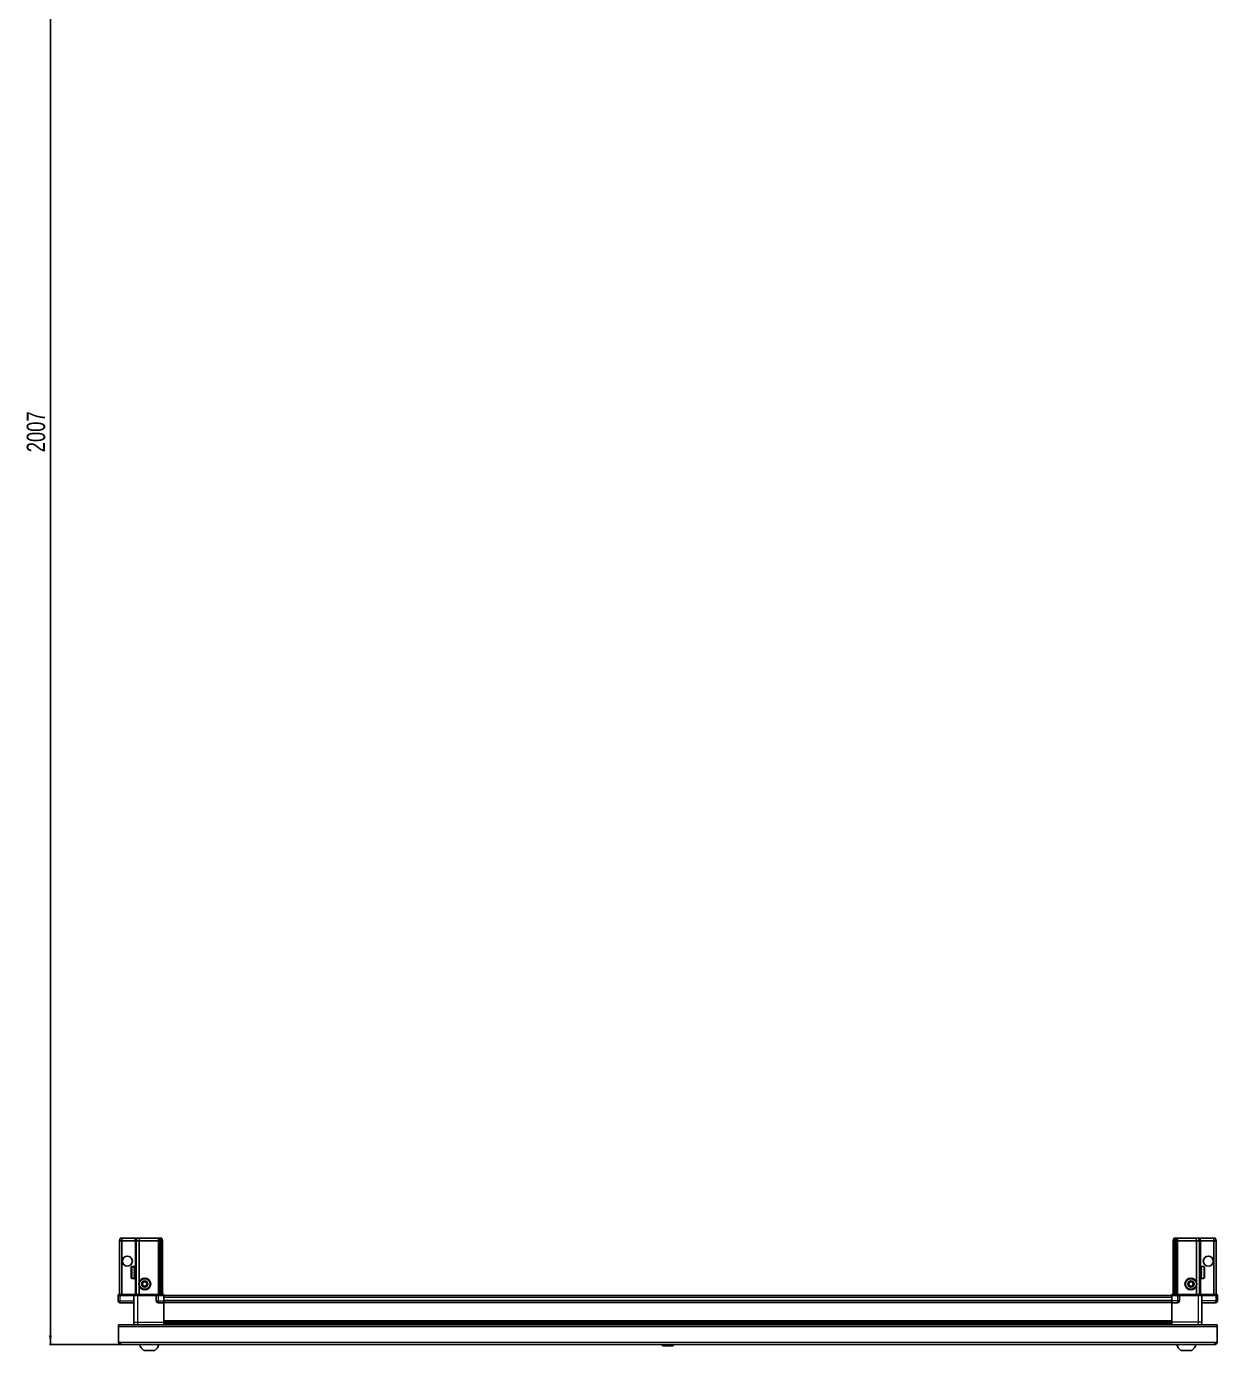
# Model space of a CAD drawing. Header units: millimetres. Extents: x 1315 to 6233, y -1323 to 1654.
# Drawn here: x 1371 to 2671, y -1323 to 123 of the extents above; entities that cross this region are included whole.
import ezdxf

# ---------------------------------------------------------------- set-up
doc = ezdxf.new("R2010")
doc.units = ezdxf.units.MM
doc.layers.add('FORMAT', color=7, linetype='Continuous')
doc.styles.add('SLDTEXTSTYLE0', font='TXT', dxfattribs={"width": 0.75})
doc.dimstyles.new('SLDDIMSTYLE0', dxfattribs={"dimtxt": 20, "dimasz": 10, "dimexe": 0, "dimexo": 0.0625, "dimgap": 5, "dimtad": 2, "dimdec": 1, "dimrnd": 1e-09, "dimzin": 12, "dimdsep": 46, "dimtxsty": 'SLDTEXTSTYLE0', "dimsah": 1, "dimcen": 0.09, "dimadec": 0, "dimazin": 3, "dimtfac": 1, "dimtofl": 0, "dimtmove": 0, "dimatfit": 3, "dimfxl": 0, "dimfrac": 2, "dimtolj": 1, "dimtzin": 12, "dimarcsym": 0})

# ---------------------------------------------------------------- blocks, each defined once
blk = doc.blocks.new('_D_9')
at = {"layer": 'FORMAT'}
for p, q in [((2065, 690.8), (1395.8, 690.8)), ((1396.8, 690.8), (1396.8, -1316.2)), ((1473.4, -1316.2), (1395.8, -1316.2))]:
    blk.add_line(p, q, dxfattribs=at)
for points in [[(1396.8, 690.8), (1395.3, 680.8), (1398.4, 680.8)], [(1396.8, -1316.2), (1398.4, -1306.2), (1395.3, -1306.2)]]:
    blk.add_solid(points, dxfattribs=at)
at = {"layer": 'FORMAT', "insert": (1371, -342.2), "char_height": 20, "attachment_point": 1, "rotation": 90, "style": 'SLDTEXTSTYLE0'}
blk.add_mtext('2007', dxfattribs=at)

msp = doc.modelspace()

# ---------------------------------------------------------------- linework, layer by layer
at = {"color": 7, "linetype": 'Continuous', "lineweight": 25}
for p, q in [((1472.32, -1203.15), (1473.12, -1200.15)), ((1472.32, -1203.15), (1472.32, -1261.45)), ((1474.82, -1203.15), (1472.32, -1203.15)), ((1473.12, -1200.15), (1474.97, -1200.15)), ((1474.82, -1203.15), (1474.97, -1200.15)), ((1474.82, -1203.15), (1474.82, -1261.45)), ((1489.32, -1203.15), (1474.82, -1203.15)), ((1474.97, -1200.15), (1489.32, -1200.15)), ((1489.32, -1200.15), (1491.12, -1200.15)), ((1490.32, -1203.15), (1489.32, -1203.15)), ((1490.32, -1203.15), (1491.12, -1200.15)), ((1493.82, -1203.15), (1490.32, -1203.15)), ((1490.32, -1203.15), (1490.32, -1261.45)), ((1491.12, -1200.15), (1494.15, -1200.15)), ((1494.15, -1200.15), (1493.82, -1203.15)), ((1493.82, -1203.15), (1493.82, -1247.65)), ((1514.32, -1203.15), (1493.82, -1203.15)), ((1494.15, -1200.15), (1514.32, -1200.15)), ((1514.32, -1200.15), (1516.12, -1200.15)), ((1515.32, -1203.15), (1514.32, -1203.15)), ((1516.12, -1200.15), (1515.32, -1203.15)), ((1515.32, -1203.15), (1515.32, -1261.45)), ((1516.32, -1203.15), (1515.32, -1203.15)), ((1516.12, -1200.15), (1516.86, -1200.15)), ((1516.86, -1200.15), (1516.32, -1203.15)), ((1516.32, -1203.15), (1516.32, -1261.45)), ((1517.82, -1203.15), (1516.32, -1203.15)), ((1516.86, -1200.15), (1517.36, -1200.15)), ((1517.36, -1200.15), (1518.52, -1200.15)), ((1517.36, -1200.15), (1517.82, -1203.15)), ((1517.82, -1203.15), (1517.82, -1261.45)), ((1519.32, -1203.15), (1517.82, -1203.15)), ((1518.52, -1200.15), (1519.32, -1203.15)), ((1519.32, -1203.15), (1519.32, -1261.45)), ((2623.12, -1200.15), (2622.32, -1203.15)), ((2622.32, -1203.15), (2623.82, -1203.15)), ((2622.32, -1203.15), (2622.32, -1261.45)), ((2624.28, -1200.15), (2623.12, -1200.15)), ((2624.28, -1200.15), (2623.82, -1203.15)), ((2623.82, -1203.15), (2625.32, -1203.15)), ((2623.82, -1203.15), (2623.82, -1261.45)), ((2624.78, -1200.15), (2624.28, -1200.15)), ((2624.78, -1200.15), (2625.32, -1203.15)), ((2625.52, -1200.15), (2624.78, -1200.15)), ((2625.32, -1203.15), (2626.32, -1203.15)), ((2625.32, -1203.15), (2625.32, -1261.45)), ((2625.52, -1200.15), (2626.32, -1203.15)), ((2627.32, -1200.15), (2625.52, -1200.15)), ((2626.32, -1203.15), (2626.32, -1261.45)), ((2626.32, -1203.15), (2627.32, -1203.15)), ((2647.49, -1200.15), (2627.32, -1200.15)), ((2627.32, -1203.15), (2647.82, -1203.15)), ((2647.49, -1200.15), (2647.82, -1203.15)), ((2650.52, -1200.15), (2647.49, -1200.15)), ((2647.82, -1203.15), (2647.82, -1247.65)), ((2647.82, -1203.15), (2651.32, -1203.15)), ((2651.32, -1203.15), (2650.52, -1200.15)), ((2652.32, -1200.15), (2650.52, -1200.15)), ((2651.32, -1203.15), (2651.32, -1261.45)), ((2651.32, -1203.15), (2652.32, -1203.15)), ((2666.67, -1200.15), (2652.32, -1200.15)), ((2652.32, -1203.15), (2666.82, -1203.15)), ((2666.82, -1203.15), (2666.67, -1200.15)), ((2668.52, -1200.15), (2666.67, -1200.15)), ((2666.82, -1203.15), (2666.82, -1261.45)), ((2666.82, -1203.15), (2669.32, -1203.15)), ((2669.32, -1203.15), (2668.52, -1200.15)), ((2669.32, -1203.15), (2669.32, -1261.45)), ((1485.12, -1243.35), (1485.12, -1231.95)), ((1488.32, -1231.15), (1485.92, -1231.15)), ((1488.32, -1231.15), (1488.32, -1231.16)), ((1488.32, -1231.16), (1488.82, -1231.16)), ((1488.32, -1231.35), (1488.82, -1231.35)), ((1488.32, -1231.35), (1488.32, -1231.56)), ((1488.32, -1231.56), (1488.82, -1231.56)), ((1488.32, -1232.14), (1488.82, -1232.14)), ((1488.32, -1232.14), (1488.32, -1232.57)), ((1488.32, -1232.57), (1488.82, -1232.57)), ((1488.32, -1233.47), (1488.82, -1233.47)), ((1488.32, -1233.47), (1488.32, -1234.07)), ((1488.32, -1234.07), (1488.82, -1234.07)), ((1488.32, -1235.22), (1488.82, -1235.22)), ((1488.32, -1235.22), (1488.32, -1235.92)), ((1488.32, -1235.92), (1488.82, -1235.92)), ((1488.32, -1237.2), (1488.82, -1237.2)), ((1488.32, -1237.2), (1488.32, -1237.94)), ((1488.32, -1237.35), (1488.82, -1237.35)), ((1488.32, -1237.85), (1488.82, -1237.85)), ((1488.32, -1237.94), (1488.82, -1237.94)), ((1488.32, -1239.23), (1488.82, -1239.23)), ((1488.32, -1239.23), (1488.32, -1239.93)), ((1488.32, -1239.93), (1488.82, -1239.93)), ((1488.32, -1241.1), (1488.82, -1241.1)), ((1488.32, -1241.1), (1488.32, -1241.7)), ((1488.32, -1241.7), (1488.82, -1241.7)), ((1488.32, -1242.63), (1488.82, -1242.63)), ((1488.32, -1242.63), (1488.32, -1243.07)), ((1488.82, -1231.35), (1488.82, -1231.16)), ((1488.82, -1231.56), (1488.82, -1231.35)), ((1488.82, -1232.14), (1488.82, -1231.56)), ((1488.82, -1232.57), (1488.82, -1232.14)), ((1488.82, -1233.47), (1488.82, -1232.57)), ((1488.92, -1233.25), (1488.82, -1233.25)), ((1488.82, -1234.07), (1488.82, -1233.47)), ((1488.82, -1235.22), (1488.82, -1234.07)), ((1488.82, -1235.92), (1488.82, -1235.22)), ((1488.82, -1237.2), (1488.82, -1235.92)), ((1488.82, -1237.35), (1488.82, -1237.2)), ((1488.82, -1237.94), (1488.82, -1237.85)), ((1488.82, -1239.23), (1488.82, -1237.94)), ((1488.82, -1239.93), (1488.82, -1239.23)), ((1488.82, -1241.1), (1488.82, -1239.93)), ((1488.82, -1241.7), (1488.82, -1241.1)), ((1488.82, -1242.63), (1488.82, -1241.7)), ((1488.82, -1242.05), (1488.92, -1242.05)), ((1488.82, -1243.07), (1488.82, -1242.63)), ((1488.92, -1242.05), (1488.92, -1233.25)), ((1489.8, -1234.34), (1489.32, -1233.65)), ((1489.32, -1241.65), (1489.32, -1233.65)), ((1489.32, -1241.65), (1489.8, -1240.96)), ((1490.29, -1233.65), (1489.8, -1234.34)), ((1489.8, -1240.96), (1489.8, -1234.34)), ((1489.8, -1240.96), (1490.29, -1241.65)), ((1490.32, -1233.65), (1490.29, -1233.65)), ((1490.29, -1241.65), (1490.29, -1233.65)), ((1490.29, -1241.65), (1490.32, -1241.65)), ((2651.35, -1233.65), (2651.32, -1233.65)), ((2651.32, -1241.65), (2651.35, -1241.65)), ((2651.84, -1234.34), (2651.35, -1233.65)), ((2651.35, -1233.65), (2651.35, -1241.65)), ((2651.35, -1241.65), (2651.84, -1240.96)), ((2652.32, -1233.65), (2651.84, -1234.34)), ((2651.84, -1234.34), (2651.84, -1240.96)), ((2651.84, -1240.96), (2652.32, -1241.65)), ((2652.32, -1233.65), (2652.32, -1241.65)), ((2652.82, -1233.25), (2652.72, -1233.25)), ((2652.72, -1233.25), (2652.72, -1242.05)), ((2652.72, -1242.05), (2652.82, -1242.05)), ((2655.72, -1231.15), (2652.82, -1231.15)), ((2653.32, -1231.15), (2652.82, -1231.15)), ((2652.82, -1231.15), (2652.82, -1231.2)), ((2652.82, -1231.2), (2652.82, -1231.49)), ((2653.32, -1231.2), (2652.82, -1231.2)), ((2653.32, -1231.49), (2652.82, -1231.49)), ((2652.82, -1231.49), (2652.82, -1231.76)), ((2653.32, -1231.76), (2652.82, -1231.76)), ((2652.82, -1231.76), (2652.82, -1232.42)), ((2653.32, -1232.42), (2652.82, -1232.42)), ((2652.82, -1232.42), (2652.82, -1232.89)), ((2652.82, -1232.89), (2652.82, -1233.87)), ((2653.32, -1232.89), (2652.82, -1232.89)), ((2653.32, -1233.87), (2652.82, -1233.87)), ((2652.82, -1233.87), (2652.82, -1234.5)), ((2652.82, -1234.5), (2652.82, -1235.69)), ((2653.32, -1234.5), (2652.82, -1234.5)), ((2653.32, -1235.69), (2652.82, -1235.69)), ((2652.82, -1235.69), (2652.82, -1236.32)), ((2653.32, -1236.32), (2652.82, -1236.32)), ((2652.82, -1236.41), (2652.82, -1237.7)), ((2653.32, -1236.41), (2652.82, -1236.41)), ((2653.32, -1237.7), (2652.82, -1237.7)), ((2653.32, -1238.18), (2652.82, -1238.18)), ((2652.82, -1238.18), (2652.82, -1238.44)), ((2652.82, -1238.44), (2652.82, -1239.71)), ((2653.32, -1238.44), (2652.82, -1238.44)), ((2653.32, -1239.71), (2652.82, -1239.71)), ((2652.82, -1239.71), (2652.82, -1240.39)), ((2652.82, -1240.39), (2652.82, -1241.51)), ((2653.32, -1240.39), (2652.82, -1240.39)), ((2653.32, -1241.51), (2652.82, -1241.51)), ((2652.82, -1241.51), (2652.82, -1242.08)), ((2652.82, -1242.08), (2652.82, -1242.94)), ((2653.32, -1242.08), (2652.82, -1242.08)), ((2653.32, -1242.94), (2652.82, -1242.94)), ((2652.82, -1242.94), (2652.82, -1243.33)), ((2653.32, -1231.2), (2653.32, -1231.15)), ((2653.32, -1231.76), (2653.32, -1231.49)), ((2653.32, -1232.89), (2653.32, -1232.42)), ((2653.32, -1234.5), (2653.32, -1233.87)), ((2653.32, -1236.41), (2653.32, -1235.69)), ((2653.32, -1238.44), (2653.32, -1237.7)), ((2653.32, -1240.39), (2653.32, -1239.71)), ((2653.32, -1242.08), (2653.32, -1241.51)), ((2653.32, -1243.33), (2653.32, -1242.94)), ((2656.52, -1231.95), (2656.52, -1243.35)), ((1485.92, -1244.15), (1488.32, -1244.15)), ((1488.32, -1243.07), (1488.82, -1243.07)), ((1488.32, -1243.68), (1488.82, -1243.68)), ((1488.32, -1243.68), (1488.32, -1243.92)), ((1488.32, -1243.92), (1488.82, -1243.92)), ((1488.32, -1244.14), (1488.82, -1244.14)), ((1488.32, -1244.14), (1488.32, -1244.15)), ((1488.32, -1244.15), (1488.82, -1244.15)), ((1488.82, -1243.68), (1488.82, -1243.07)), ((1488.82, -1243.92), (1488.82, -1243.68)), ((1488.82, -1244.14), (1488.82, -1243.92)), ((1488.82, -1244.15), (1488.82, -1244.14)), ((1493.82, -1252.65), (1493.82, -1261.45)), ((2647.82, -1252.65), (2647.82, -1261.45)), ((2652.82, -1243.33), (2652.82, -1243.85)), ((2653.32, -1243.33), (2652.82, -1243.33)), ((2653.32, -1243.85), (2652.82, -1243.85)), ((2652.82, -1243.85), (2652.82, -1244.03)), ((2652.82, -1244.03), (2652.82, -1244.15)), ((2653.32, -1244.03), (2652.82, -1244.03)), ((2652.82, -1244.15), (2655.72, -1244.15)), ((2653.32, -1244.03), (2653.32, -1243.85)), ((1471.32, -1261.45), (1470.82, -1262.32)), ((1470.82, -1262.65), (1470.82, -1262.32)), ((1470.82, -1262.65), (1472.82, -1262.65)), ((1470.82, -1262.65), (1470.82, -1268.65)), ((1472.82, -1261.45), (1471.32, -1261.45)), ((1472.82, -1261.45), (1487.62, -1261.45)), ((1487.62, -1262.65), (1472.82, -1262.65)), ((1472.82, -1262.65), (1487.62, -1262.65)), ((1487.82, -1270.65), (1472.82, -1270.65)), ((1487.62, -1261.45), (1487.82, -1261.45)), ((1487.82, -1262.65), (1487.62, -1262.65)), ((1487.82, -1262.65), (1487.82, -1261.45)), ((1487.82, -1261.45), (1491.82, -1261.45)), ((1491.82, -1262.65), (1487.82, -1262.65)), ((1487.82, -1262.65), (1487.82, -1291.65)), ((1491.82, -1261.45), (1512.12, -1261.45)), ((1512.12, -1262.65), (1491.82, -1262.65)), ((1512.12, -1261.45), (1512.32, -1261.45)), ((1512.32, -1262.65), (1512.12, -1262.65)), ((1512.32, -1262.65), (1512.32, -1261.45)), ((1513, -1261.45), (1512.32, -1261.45)), ((1512.32, -1262.65), (1514.32, -1262.65)), ((1512.32, -1262.65), (1512.32, -1268.65)), ((1513, -1261.45), (1520.82, -1261.45)), ((1520.82, -1262.32), (1514.32, -1262.32)), ((1520.82, -1262.65), (1514.32, -1262.65)), ((1514.32, -1262.65), (1520.82, -1262.65)), ((1520.82, -1270.65), (1514.32, -1270.65)), ((1520.82, -1261.45), (1520.82, -1262.32)), ((1520.82, -1262.32), (1520.82, -1262.32)), ((1520.82, -1262.65), (1520.82, -1262.32)), ((1520.82, -1262.65), (1520.82, -1262.65)), ((1520.82, -1262.65), (1520.82, -1268.65)), ((2620.82, -1262.8), (1520.82, -1262.8)), ((1520.82, -1268.65), (1520.82, -1270.65)), ((2620.82, -1270), (1520.82, -1270)), ((1520.82, -1291.65), (1520.82, -1270.65)), ((2620.82, -1262.32), (2620.82, -1261.45)), ((2620.82, -1261.45), (2628.64, -1261.45)), ((2627.32, -1262.32), (2620.82, -1262.32)), ((2620.82, -1262.65), (2620.82, -1262.32)), ((2627.32, -1262.65), (2620.82, -1262.65)), ((2620.82, -1262.65), (2620.82, -1268.65)), ((2620.82, -1268.65), (2620.82, -1270.65)), ((2620.82, -1270.65), (2627.32, -1270.65)), ((2620.82, -1291.65), (2620.82, -1270.65)), ((2627.32, -1262.65), (2629.32, -1262.65)), ((2629.32, -1262.65), (2627.32, -1262.65)), ((2629.32, -1261.45), (2628.64, -1261.45)), ((2629.32, -1262.65), (2629.32, -1261.45)), ((2629.32, -1261.45), (2629.52, -1261.45)), ((2629.52, -1262.65), (2629.32, -1262.65)), ((2629.32, -1262.65), (2629.32, -1268.65)), ((2629.52, -1261.45), (2649.82, -1261.45)), ((2649.82, -1262.65), (2629.52, -1262.65)), ((2649.82, -1261.45), (2653.82, -1261.45)), ((2653.82, -1262.65), (2649.82, -1262.65)), ((2653.82, -1262.65), (2653.82, -1261.45)), ((2653.82, -1261.45), (2654.02, -1261.45)), ((2654.02, -1262.65), (2653.82, -1262.65)), ((2653.82, -1262.65), (2653.82, -1291.65)), ((2653.82, -1270.65), (2668.82, -1270.65)), ((2654.02, -1261.45), (2668.82, -1261.45)), ((2668.82, -1262.65), (2654.02, -1262.65)), ((2670.32, -1261.45), (2668.82, -1261.45)), ((2668.82, -1262.65), (2670.82, -1262.65)), ((2670.82, -1262.32), (2670.32, -1261.45)), ((2670.82, -1262.32), (2670.32, -1261.45)), ((2670.82, -1262.65), (2670.82, -1262.32)), ((2670.82, -1262.65), (2670.82, -1262.32)), ((2670.82, -1262.65), (2670.82, -1262.65)), ((2670.82, -1262.65), (2670.82, -1268.65)), ((1471.32, -1296.75), (1471.32, -1294.65)), ((1471.32, -1294.65), (2670.32, -1294.65)), ((1471.32, -1314.05), (1471.32, -1296.75)), ((1486.32, -1294.55), (1473.42, -1294.55)), ((1486.32, -1294.55), (1486.32, -1294.65)), ((1520.82, -1292.68), (2620.82, -1292.68)), ((1520.82, -1292.71), (2620.82, -1292.71)), ((1544.7, -1294.5), (1520.82, -1294.5)), ((1539.32, -1294.65), (1539.32, -1294.5)), ((1539.36, -1294.65), (1539.36, -1294.5)), ((1539.63, -1294.65), (1539.63, -1294.5)), ((1539.89, -1294.65), (1539.89, -1294.5)), ((1540.54, -1294.65), (1540.54, -1294.5)), ((1541.01, -1294.65), (1541.01, -1294.5)), ((1541.97, -1294.65), (1541.97, -1294.5)), ((1542.59, -1294.65), (1542.59, -1294.5)), ((1543.78, -1294.65), (1543.78, -1294.5)), ((1544.44, -1294.65), (1544.44, -1294.5)), ((1544.49, -1294.65), (1544.49, -1294.5)), ((1545.79, -1294.5), (1544.7, -1294.5)), ((1546.52, -1294.5), (1545.79, -1294.5)), ((1545.79, -1294.65), (1545.79, -1294.5)), ((1545.79, -1294.5), (1545.79, -1294.5)), ((1545.8, -1294.65), (1545.8, -1294.5)), ((1546.3, -1294.65), (1546.3, -1294.5)), ((1546.52, -1294.65), (1546.52, -1294.5)), ((1546.94, -1294.5), (1546.52, -1294.5)), ((1546.52, -1294.5), (1546.52, -1294.5)), ((2594.7, -1294.5), (1546.94, -1294.5)), ((1547.8, -1294.65), (1547.8, -1294.5)), ((1548.49, -1294.65), (1548.49, -1294.5)), ((1549.61, -1294.65), (1549.61, -1294.5)), ((1550.19, -1294.65), (1550.19, -1294.5)), ((1551.06, -1294.65), (1551.06, -1294.5)), ((1551.46, -1294.65), (1551.46, -1294.5)), ((1551.99, -1294.65), (1551.99, -1294.5)), ((1552.18, -1294.65), (1552.18, -1294.5)), ((1552.32, -1294.65), (1552.32, -1294.5)), ((2589.32, -1294.65), (2589.32, -1294.5)), ((2589.49, -1294.65), (2589.49, -1294.5)), ((2589.7, -1294.65), (2589.7, -1294.5)), ((2590.26, -1294.65), (2590.26, -1294.5)), ((2590.68, -1294.65), (2590.68, -1294.5)), ((2591.58, -1294.65), (2591.58, -1294.5)), ((2592.16, -1294.65), (2592.16, -1294.5)), ((2593.31, -1294.65), (2593.31, -1294.5)), ((2594, -1294.65), (2594, -1294.5)), ((2595.28, -1294.5), (2594.7, -1294.5)), ((2595.28, -1294.65), (2595.28, -1294.5)), ((2595.29, -1294.5), (2595.28, -1294.5)), ((2596.02, -1294.5), (2595.29, -1294.5)), ((2595.46, -1294.65), (2595.46, -1294.5)), ((2595.96, -1294.65), (2595.96, -1294.5)), ((2596.02, -1294.65), (2596.02, -1294.5)), ((2597.05, -1294.5), (2596.02, -1294.5)), ((2596.02, -1294.5), (2596.02, -1294.5)), ((2620.82, -1294.5), (2596.94, -1294.5)), ((2597.31, -1294.65), (2597.31, -1294.5)), ((2598.02, -1294.65), (2598.02, -1294.5)), ((2599.19, -1294.65), (2599.19, -1294.5)), ((2599.8, -1294.65), (2599.8, -1294.5)), ((2600.75, -1294.65), (2600.75, -1294.5)), ((2601.19, -1294.65), (2601.19, -1294.5)), ((2601.82, -1294.65), (2601.82, -1294.5)), ((2602.06, -1294.65), (2602.06, -1294.5)), ((2602.3, -1294.65), (2602.3, -1294.5)), ((2602.32, -1294.65), (2602.32, -1294.5)), ((2655.32, -1294.55), (2668.22, -1294.55)), ((2655.32, -1294.55), (2655.32, -1294.65)), ((2670.32, -1294.65), (2670.32, -1296.75)), ((2670.32, -1296.75), (2670.32, -1314.05)), ((1473.42, -1314.05), (1471.32, -1314.05)), ((1473.42, -1314.05), (1473.42, -1316.15)), ((2670.32, -1314.05), (2668.22, -1314.05)), ((2668.22, -1316.15), (2668.22, -1314.05)), ((2668.22, -1316.15), (1473.42, -1316.15)), ((1498.82, -1322.75), (1510.82, -1322.75)), ((2066.02, -1316.15), (2065.03, -1317.14)), ((2065.03, -1317.14), (2065.03, -1317.65)), ((2076.6, -1317.14), (2065.03, -1317.14)), ((2076.6, -1317.65), (2065.03, -1317.65)), ((2076.6, -1317.14), (2075.62, -1316.15)), ((2076.6, -1317.65), (2076.6, -1317.14)), ((2630.82, -1322.75), (2642.82, -1322.75))]:
    msp.add_line(p, q, dxfattribs=at)
at = {"color": 8, "linetype": 'Continuous', "lineweight": 18}
for p, q in [((1489.32, -1203.15), (1489.32, -1200.15)), ((1489.32, -1203.15), (1489.32, -1233.65)), ((1514.32, -1200.15), (1514.32, -1203.15)), ((1514.32, -1203.15), (1514.32, -1261.45)), ((2627.32, -1200.15), (2627.32, -1203.15)), ((2627.32, -1203.15), (2627.32, -1261.45)), ((2652.32, -1203.15), (2652.32, -1200.15)), ((2652.32, -1203.15), (2652.32, -1233.65)), ((1485.92, -1244.15), (1485.92, -1231.15)), ((1489.32, -1241.65), (1489.32, -1261.45)), ((2652.32, -1241.65), (2652.32, -1261.45)), ((2655.72, -1231.15), (2655.72, -1244.15)), ((1470.82, -1268.65), (1472.82, -1268.65)), ((1472.82, -1262.65), (1472.82, -1261.45)), ((1472.82, -1262.65), (1472.82, -1268.65)), ((1472.82, -1268.65), (1487.82, -1268.65)), ((1472.82, -1270.65), (1472.82, -1268.65)), ((1487.62, -1262.65), (1487.62, -1261.45)), ((1491.82, -1262.65), (1491.82, -1261.45)), ((1491.82, -1262.65), (1491.82, -1291.65)), ((1512.12, -1262.65), (1512.12, -1261.45)), ((1512.32, -1268.65), (1514.32, -1268.65)), ((1514.32, -1262.65), (1514.32, -1262.32)), ((1514.32, -1262.65), (1514.32, -1268.65)), ((1514.32, -1268.65), (1520.82, -1268.65)), ((1514.32, -1268.65), (1514.32, -1270.65)), ((1520.82, -1262.65), (1520.82, -1262.32)), ((2620.82, -1264.8), (1520.82, -1264.8)), ((2620.82, -1268), (1520.82, -1268)), ((2620.82, -1270.65), (1520.82, -1270.65)), ((2627.32, -1268.65), (2620.82, -1268.65)), ((2627.32, -1262.65), (2627.32, -1262.32)), ((2627.32, -1262.65), (2627.32, -1268.65)), ((2627.32, -1268.65), (2627.32, -1270.65)), ((2629.32, -1268.65), (2627.32, -1268.65)), ((2629.52, -1261.45), (2629.52, -1262.65)), ((2649.82, -1262.65), (2649.82, -1261.45)), ((2649.82, -1262.65), (2649.82, -1291.65)), ((2668.82, -1268.65), (2653.82, -1268.65)), ((2654.02, -1261.45), (2654.02, -1262.65)), ((2668.82, -1262.65), (2668.82, -1261.45)), ((2668.82, -1262.65), (2668.82, -1268.65)), ((2670.82, -1268.65), (2668.82, -1268.65)), ((2668.82, -1270.65), (2668.82, -1268.65)), ((2670.32, -1296.75), (1471.32, -1296.75)), ((1473.42, -1294.65), (1473.42, -1294.55)), ((1491.82, -1291.65), (1520.82, -1291.65)), ((1520.82, -1290.05), (2620.82, -1290.05)), ((2620.82, -1291.47), (1520.82, -1291.47)), ((1520.82, -1293.92), (2620.82, -1293.92)), ((2649.82, -1291.65), (2620.82, -1291.65)), ((2668.22, -1294.65), (2668.22, -1294.55)), ((2668.22, -1314.05), (1473.42, -1314.05))]:
    msp.add_line(p, q, dxfattribs=at)
at = {"color": 7, "linetype": 'Continuous', "lineweight": 25, "flags": 128}
for points in [[(1473.42, -1294.55), (1473.01, -1294.59), (1472.78, -1294.65)], [(2668.86, -1294.65), (2668.63, -1294.59), (2668.22, -1294.55)]]:
    msp.add_lwpolyline(points, dxfattribs=at)
at = {"color": 7, "linetype": 'Continuous', "lineweight": 25}
for centre, radius in [((1480.82, -1225.15), 5.5), ((2660.82, -1225.15), 5.5), ((1499.82, -1250.15), 6.5), ((1499.82, -1250.15), 3.46), ((2641.82, -1250.15), 6.5), ((2641.82, -1250.15), 3.46)]:
    msp.add_circle(centre, radius, dxfattribs=at)
at = {"color": 8, "linetype": 'Continuous', "lineweight": 18}
for centre in [(1499.82, -1250.15), (2641.82, -1250.15)]:
    msp.add_circle(centre, 5.7, dxfattribs=at)
at = {"color": 7, "linetype": 'Continuous', "lineweight": 25}
for centre, radius, start, end in [((1485.92, -1231.95), 0.8, 90, 180), ((1489.32, -1233.25), 0.4, 180, 270), ((1489.32, -1242.05), 0.4, 90, 180), ((2652.32, -1233.25), 0.4, 270, 360), ((2652.32, -1242.05), 0.4, 0, 90), ((2655.72, -1231.95), 0.8, 0, 90), ((1485.92, -1243.35), 0.8, 180, 270), ((1499.82, -1250.15), 2.5, 147.37605, 207.37605), ((1499.82, -1250.15), 2.5, 207.37605, 267.37605), ((1499.82, -1250.15), 2.5, 87.37605, 147.37605), ((1499.82, -1250.15), 2.5, 267.37605, 327.37605), ((1499.82, -1250.15), 2.5, 27.37605, 87.37605), ((1499.82, -1250.15), 2.5, 327.37605, 27.37605), ((2641.82, -1250.15), 2.5, 134.67671, 194.67671), ((2641.82, -1250.15), 2.5, 194.67671, 254.67671), ((2641.82, -1250.15), 2.5, 74.67671, 134.67671), ((2641.82, -1250.15), 2.5, 254.67671, 314.67671), ((2641.82, -1250.15), 2.5, 14.67671, 74.67671), ((2641.82, -1250.15), 2.5, 314.67671, 14.67671), ((2655.72, -1243.35), 0.8, 270, 360), ((1472.82, -1268.65), 2, 180, 270), ((1514.32, -1268.65), 2, 180, 270), ((2627.32, -1268.65), 2, 270, 0), ((2668.82, -1268.65), 2, 270, 0), ((1473.42, -1314.05), 2.1, 180, 270), ((1473.42, -1314.05), 0.6, 180, 270), ((2668.22, -1314.05), 2.1, 270, 360), ((2668.22, -1314.05), 0.6, 270, 360), ((1505.84, -1313.13), 11.91, 194.70035, 233.8734), ((1503.8, -1313.13), 11.91, 306.1266, 345.29965), ((2637.84, -1313.13), 11.91, 194.70035, 233.8734), ((2635.8, -1313.13), 11.91, 306.1266, 345.29965)]:
    msp.add_arc(centre, radius, start, end, dxfattribs=at)
for centre, start_param, end_param in [((1514.32, -1258.85), 2.4188584, 3.1415927), ((2627.32, -1258.85), 3.1415927, 3.8643269)]:
    msp.add_ellipse(centre, major_axis=(0, 3.46), ratio=0.5773503, start_param=start_param, end_param=end_param, dxfattribs=at)
for points, knots in [([(1496.94, -1250.02), (1497.21, -1249.59), (1497.73, -1248.77), (1498.25, -1247.97), (1498.49, -1247.59)], [0, 0, 0, 0, 0.5346859, 1, 1, 1, 1]), ([(1498.26, -1252.58), (1498.21, -1252.47), (1497.93, -1251.94), (1497.47, -1251.06), (1497.09, -1250.33), (1496.94, -1250.02)], [0, 0, 0, 0, 0.13312467, 0.63709944, 1, 1, 1, 1]), ([(1501.15, -1252.72), (1500.63, -1252.69), (1499.67, -1252.65), (1498.71, -1252.6), (1498.26, -1252.58)], [0, 0, 0, 0, 0.53468586, 1, 1, 1, 1]), ([(1498.49, -1247.59), (1499.01, -1247.61), (1499.97, -1247.66), (1500.93, -1247.7), (1501.38, -1247.72)], [0, 0, 0, 0, 0.5346859, 1, 1, 1, 1]), ([(1502.7, -1250.28), (1502.43, -1250.72), (1501.91, -1251.53), (1501.39, -1252.34), (1501.15, -1252.72)], [0, 0, 0, 0, 0.5346859, 1, 1, 1, 1]), ([(1501.38, -1247.72), (1501.53, -1248.03), (1501.91, -1248.76), (1502.37, -1249.64), (1502.65, -1250.17), (1502.7, -1250.28)], [0, 0, 0, 0, 0.3629006, 0.8668753, 1, 1, 1, 1]), ([(2639.04, -1249.39), (2639.4, -1249.03), (2640.09, -1248.35), (2640.77, -1247.67), (2641.09, -1247.36)], [0, 0, 0, 0, 0.5346859, 1, 1, 1, 1]), ([(2639.77, -1252.18), (2639.68, -1251.85), (2639.47, -1251.05), (2639.22, -1250.09), (2639.07, -1249.51), (2639.04, -1249.39)], [0, 0, 0, 0, 0.3629006, 0.8668753, 1, 1, 1, 1]), ([(2642.55, -1252.95), (2642.05, -1252.81), (2641.12, -1252.55), (2640.2, -1252.3), (2639.77, -1252.18)], [0, 0, 0, 0, 0.53468586, 1, 1, 1, 1]), ([(2641.09, -1247.36), (2641.59, -1247.5), (2642.52, -1247.75), (2643.44, -1248), (2643.87, -1248.12)], [0, 0, 0, 0, 0.5346859, 1, 1, 1, 1]), ([(2644.6, -1250.92), (2644.24, -1251.28), (2643.55, -1251.96), (2642.87, -1252.63), (2642.55, -1252.95)], [0, 0, 0, 0, 0.5346859, 1, 1, 1, 1]), ([(2643.87, -1248.12), (2643.9, -1248.24), (2644.06, -1248.82), (2644.31, -1249.79), (2644.52, -1250.58), (2644.6, -1250.92)], [0, 0, 0, 0, 0.1331247, 0.6370994, 1, 1, 1, 1]), ([(1487.82, -1291.65), (1487.87, -1292.09), (1487.94, -1292.77), (1488.37, -1293.59), (1488.83, -1294.14), (1489.23, -1294.5), (1489.5, -1294.63), (1489.54, -1294.65)], [0, 0, 0, 0, 0.3630185, 0.5584377, 0.7580039, 0.9575702, 1, 1, 1, 1]), ([(1520.82, -1291.65), (1520.82, -1292.05), (1520.82, -1292.84), (1520.82, -1293.86), (1520.82, -1294.49), (1520.82, -1294.64), (1520.82, -1294.65)], [0, 0, 0, 0, 0.3255201, 0.6510403, 0.9765604, 1, 1, 1, 1]), ([(2620.82, -1291.65), (2620.82, -1292.05), (2620.82, -1292.84), (2620.82, -1293.86), (2620.82, -1294.49), (2620.82, -1294.64), (2620.82, -1294.65)], [0, 0, 0, 0, 0.3255201, 0.6510403, 0.9765604, 1, 1, 1, 1]), ([(2653.82, -1291.65), (2653.77, -1292.09), (2653.7, -1292.77), (2653.27, -1293.59), (2652.81, -1294.14), (2652.41, -1294.5), (2652.14, -1294.63), (2652.1, -1294.65)], [0, 0, 0, 0, 0.3630185, 0.5584377, 0.7580039, 0.9575702, 1, 1, 1, 1])]:
    msp.add_open_spline(points, degree=3, knots=knots, dxfattribs=at)
at = {"color": 8, "linetype": 'Continuous', "lineweight": 18}
for points in [[(1487.82, -1291.65), (1487.88, -1291.65), (1488, -1291.65), (1488.93, -1291.65), (1490.25, -1291.65), (1491.3, -1291.65), (1491.82, -1291.65)], [(2653.82, -1291.65), (2653.76, -1291.65), (2653.64, -1291.65), (2652.71, -1291.65), (2651.39, -1291.65), (2650.34, -1291.65), (2649.82, -1291.65)]]:
    msp.add_open_spline(points, degree=3, dxfattribs=at)
for points, knots in [([(1491.82, -1291.65), (1491.82, -1292.09), (1491.82, -1292.77), (1491.82, -1293.59), (1491.82, -1294.14), (1491.82, -1294.5), (1491.82, -1294.63), (1491.82, -1294.65)], [0, 0, 0, 0, 0.3630185, 0.5584377, 0.7580039, 0.9575702, 1, 1, 1, 1]), ([(2649.82, -1291.65), (2649.82, -1292.09), (2649.82, -1292.77), (2649.82, -1293.59), (2649.82, -1294.14), (2649.82, -1294.5), (2649.82, -1294.63), (2649.82, -1294.65)], [0, 0, 0, 0, 0.36301846, 0.55843766, 0.75800394, 0.95757021, 1, 1, 1, 1])]:
    msp.add_open_spline(points, degree=3, knots=knots, dxfattribs=at)

# ---------------------------------------------------------------- dimensions: what is measured, and where the dimension line sits
at = {"layer": 'FORMAT'}
dim = msp.add_linear_dim(base=(1396.82, -1316.15), p1=(2065.03, 690.85), p2=(1473.42, -1316.15), angle=90, dimstyle='SLDDIMSTYLE0', dxfattribs=at)
dim.commit()
dim.dimension.update_dxf_attribs({"geometry": '_D_9', "text_midpoint": (1396.82, -312.65), "dimtype": 160})

doc.saveas('drawing.dxf')
